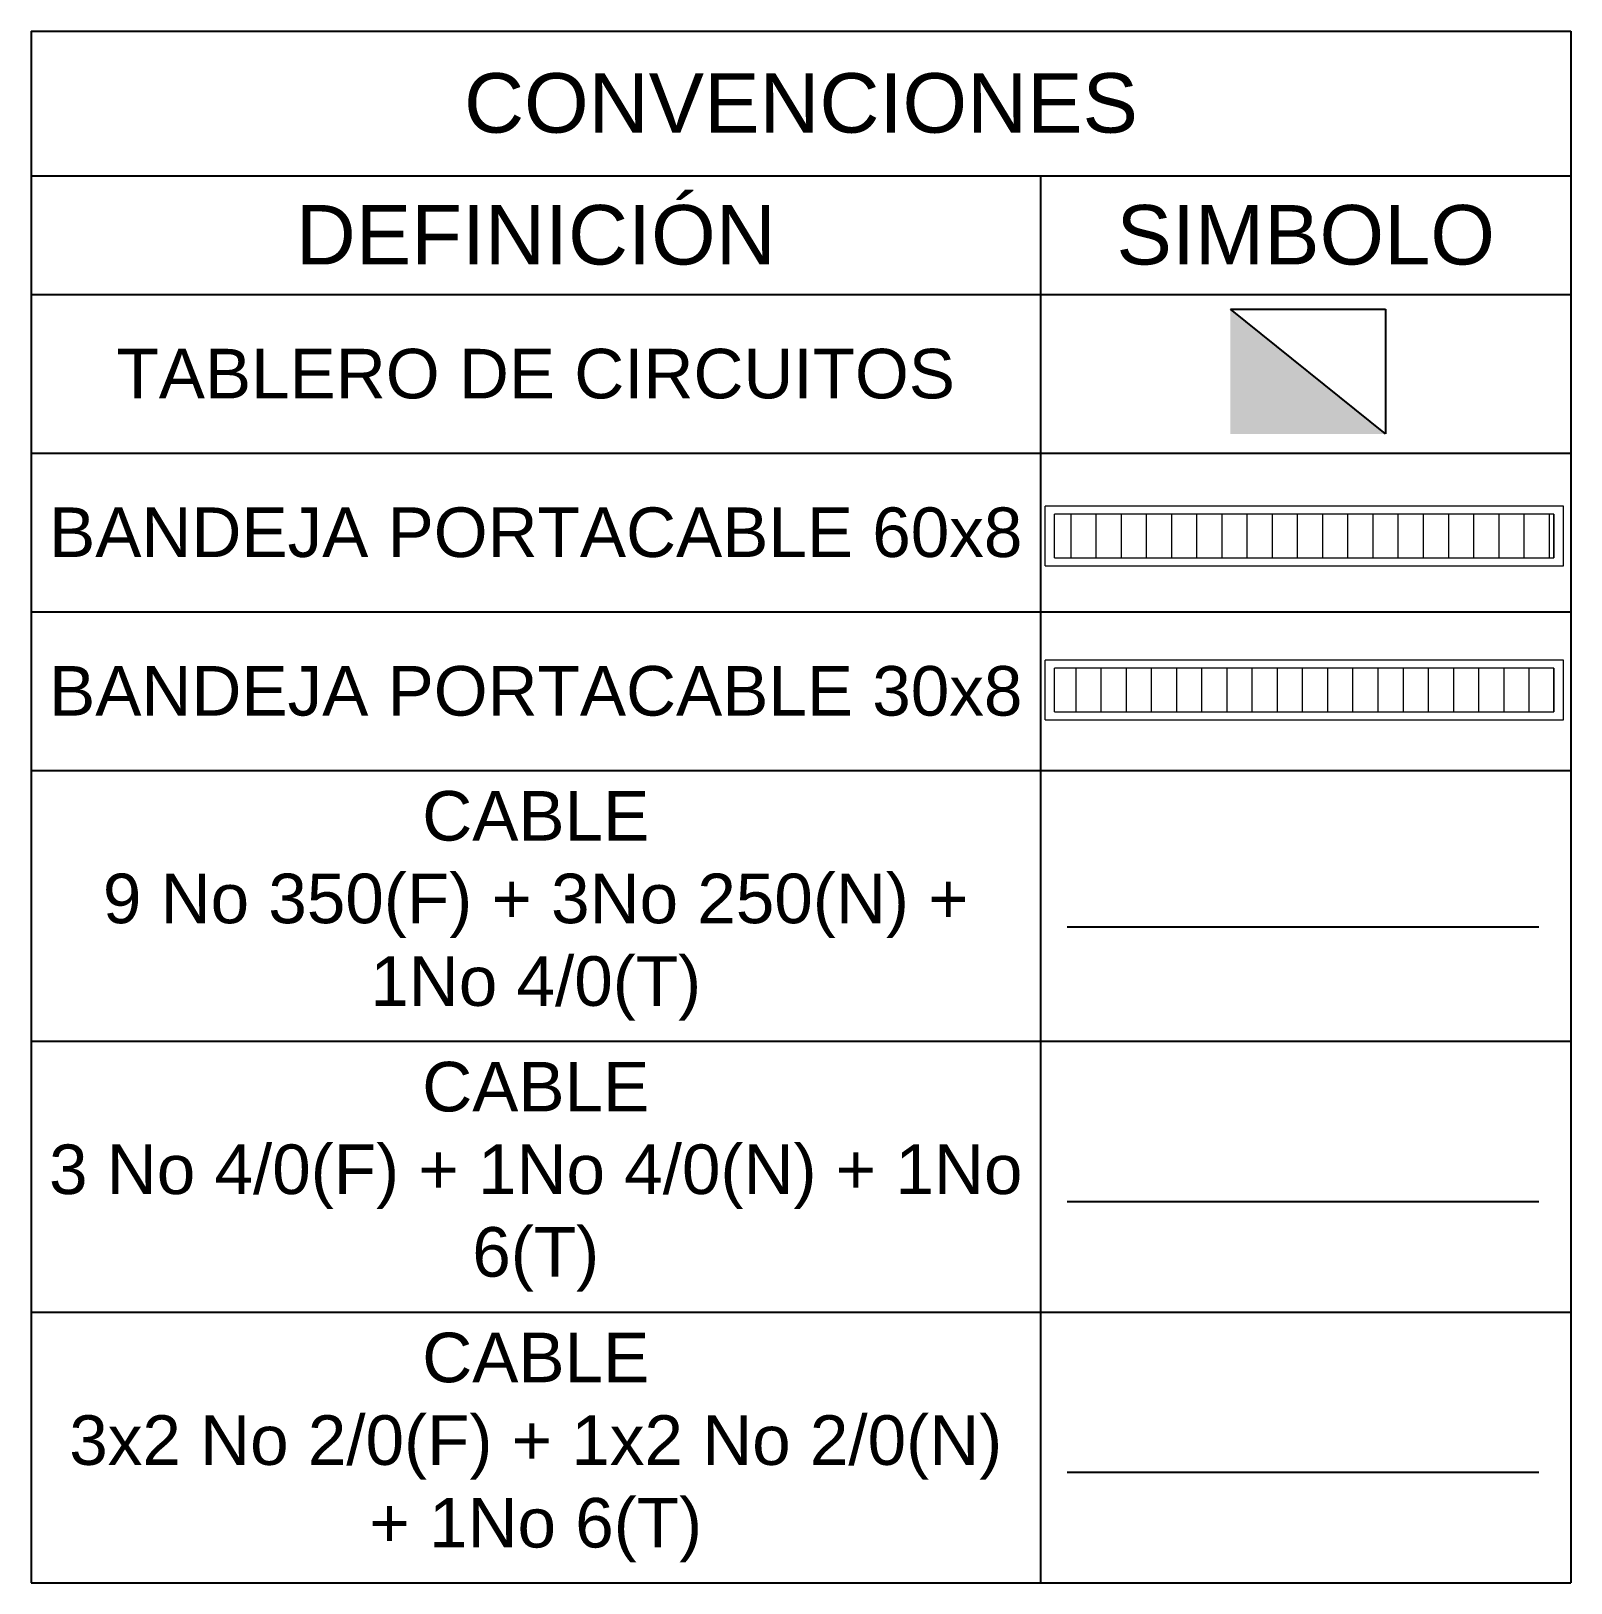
# Model space of a CAD drawing. Header units: millimetres. Extents: x -967 to 876, y -355 to 681.
# Drawn here: x 123.81 to 131.58, y -317.6 to -309.77 of the extents above; entities that cross this region are included whole.
import ezdxf
from ezdxf.lldxf.tags import DXFTag

# ---------------------------------------------------------------- set-up
doc = ezdxf.new("R2010")
doc.units = ezdxf.units.MM
doc.layers.add('-CN-GYD-BANDEJA TIPO ESCALERA', color=140, linetype='Continuous', lineweight=18)
doc.layers.add('-CN-GYD-TUBERÍA ILUMINACION', color=5, linetype='Continuous', lineweight=18)
doc.layers.add('Ducto', color=142, linetype='Continuous')
doc.layers.add('TB', color=7, linetype='Continuous')
doc.styles.get("Standard").update_dxf_attribs({"font": 'arial.ttf'})
tags = doc.linetypes.add('AiX_LINE', pattern='A,0.5,-0.2,["AiX",Standard,S=0.1,R=0,X=-0.1,Y=-0.05],-0.25', length=0.95).pattern_tags.tags
tags[6] = DXFTag(74, 10)

# ---------------------------------------------------------------- blocks, each defined once
blk = doc.blocks.new('*T106')
at = {"color": 0, "linetype": 'ByBlock', "lineweight": -2, "transparency": 16777216}
for p, q in [((0, 0), (7.7686, 0)), ((0, 0), (0, -7.8277)), ((7.7686, 0), (7.7686, -7.8277)), ((0, -0.7297), (7.7686, -0.7297)), ((5.0921, -0.7297), (5.0921, -7.8277)), ((0, -1.3297), (7.7686, -1.3297)), ((0, -2.1297), (7.7686, -2.1297)), ((0, -2.9297), (7.7686, -2.9297)), ((0, -3.7297), (7.7686, -3.7297)), ((0, -5.0957), (7.7686, -5.0957)), ((0, -6.4617), (7.7686, -6.4617)), ((0, -7.8277), (7.7686, -7.8277))]:
    blk.add_line(p, q, dxfattribs=at)
at = {"color": 0, "transparency": 16777216, "attachment_point": 5}
for s, insert, char_height, width in [('CONVENCIONES ', (3.8843, -0.3648), 0.3, 7.572277), ('DEFINICIÓN', (2.5461, -1.0297), 0.3, 4.89577), ('SIMBOLO', (6.4304, -1.0297), 0.3, 2.480143), ('TABLERO DE CIRCUITOS', (2.5461, -1.7297), 0.25, 4.89577), ('BANDEJA PORTACABLE {\\C256;60x8 }', (2.5461, -2.5297), 0.25, 4.89577), ('BANDEJA PORTACABLE {\\C256;30x8}', (2.5461, -3.3297), 0.25, 4.89577), ('\\A1;{\\C7;CABLE\\P9 No 350(F) + 3No 250(N) + 1No 4/0(T)}', (2.5461, -4.4127), 0.25, 4.89577), ('\\A1;{\\C7;CABLE\\P3 No 4/0(F) + 1No 4/0(N) + 1No 6(T)}', (2.5461, -5.7787), 0.25, 4.89577), ('\\A1;{\\C7;CABLE\\P3x2 No 2/0(F) + 1x2 No 2/0(N) + 1No 6(T)}', (2.5461, -7.1447), 0.25, 4.89577)]:
    blk.add_mtext(s, dxfattribs=dict(at, insert=insert, char_height=char_height, width=width))
blk = doc.blocks.new('A$C61c67c00')
at = {"layer": 'TB'}
h = blk.add_hatch(color=256, dxfattribs=at)
h.dxf.hatch_style = 1
h.paths.add_polyline_path([(0, 0), (0.6291, 0.782), (0, 0.782)])
for p, q in [((0, 0), (0.6291, 0.782)), ((0.6291, 0.782), (0.6291, 0)), ((0.6291, 0), (0, 0))]:
    blk.add_line(p, q, dxfattribs=at)
blk = doc.blocks.new('A$Ca0dc4e30')
at = {"layer": '-CN-GYD-BANDEJA TIPO ESCALERA'}
h = blk.add_hatch(dxfattribs=at)
h.set_pattern_fill('ANSI31', color=256, scale=0.04, angle=45)
h.set_pattern_definition([(90, (-169.51541, 223.0835), (-0.127, 0), [])])
h.paths.add_polyline_path([(0.0508, 0.2599), (0.0508, 0.04), (2.5674, 0.04), (2.5674, 0.2599)])
at = {"layer": '-CN-GYD-BANDEJA TIPO ESCALERA', "lineweight": 13}
blk.add_lwpolyline([(0, 0), (2.6152, 0), (2.6152, 0.2999), (0, 0.2999)], dxfattribs=at)
at = {"layer": '-CN-GYD-BANDEJA TIPO ESCALERA'}
for points in [[(0, 0), (0, 0.2999)], [(0.0478, 0.04), (2.5674, 0.04), (2.5674, 0.2599), (0.0478, 0.2599)], [(0.0478, 0.04), (0.0478, 0.2599)], [(2.5674, 0.2599), (2.5674, 0.04)]]:
    blk.add_lwpolyline(points, dxfattribs=at)

msp = doc.modelspace()

# ---------------------------------------------------------------- hatches: boundary and pattern name
at = {"layer": '-CN-GYD-BANDEJA TIPO ESCALERA'}
h = msp.add_hatch(dxfattribs=at)
h.set_pattern_fill('ANSI31', color=1, scale=0.04, angle=45)
h.set_pattern_definition([(90, (-40.58512, -90.1616), (-0.127, 0), [])])
h.paths.add_polyline_path([(128.9811, -312.9852), (128.9811, -313.2051), (131.4977, -313.2051), (131.4977, -312.9852)])

# ---------------------------------------------------------------- linework, layer by layer
at = {"layer": '-CN-GYD-BANDEJA TIPO ESCALERA', "color": 1, "lineweight": 13}
msp.add_lwpolyline([(128.9303, -313.2451), (131.5455, -313.2451), (131.5455, -312.9452), (128.9303, -312.9452)], dxfattribs=at)
at = {"layer": '-CN-GYD-BANDEJA TIPO ESCALERA', "color": 1}
for points in [[(128.9303, -313.2451), (128.9303, -312.9452)], [(128.9781, -313.2051), (131.4977, -313.2051), (131.4977, -312.9852), (128.9781, -312.9852)], [(128.9781, -313.2051), (128.9781, -312.9852)], [(131.4977, -312.9852), (131.4977, -313.2051)]]:
    msp.add_lwpolyline(points, dxfattribs=at)
at = {"layer": '-CN-GYD-TUBERÍA ILUMINACION', "color": 3, "linetype": 'AiX_LINE', "ltscale": 10, "const_width": 0.01}
msp.add_lwpolyline([(129.0404, -314.2902), (131.4226, -314.2902)], dxfattribs=at)
at = {"layer": '-CN-GYD-TUBERÍA ILUMINACION', "linetype": 'AiX_LINE', "ltscale": 10, "const_width": 0.01}
msp.add_lwpolyline([(129.0404, -315.6756), (131.4226, -315.6756)], dxfattribs=at)
at = {"layer": '-CN-GYD-TUBERÍA ILUMINACION', "color": 1, "linetype": 'AiX_LINE', "ltscale": 10, "const_width": 0.01}
msp.add_lwpolyline([(129.0404, -317.0416), (131.4226, -317.0416)], dxfattribs=at)

# ---------------------------------------------------------------- block references
msp.add_blockref('*T106', (123.815, -309.7712, 2415.091))
at = {"layer": 'Ducto', "color": 6, "rotation": 90}
msp.add_blockref('A$C61c67c00', (130.6476, -311.8034), dxfattribs=at)
at = {"layer": 'Ducto', "color": 6}
msp.add_blockref('A$Ca0dc4e30', (128.9303, -312.4684), dxfattribs=at)

doc.saveas('drawing.dxf')
